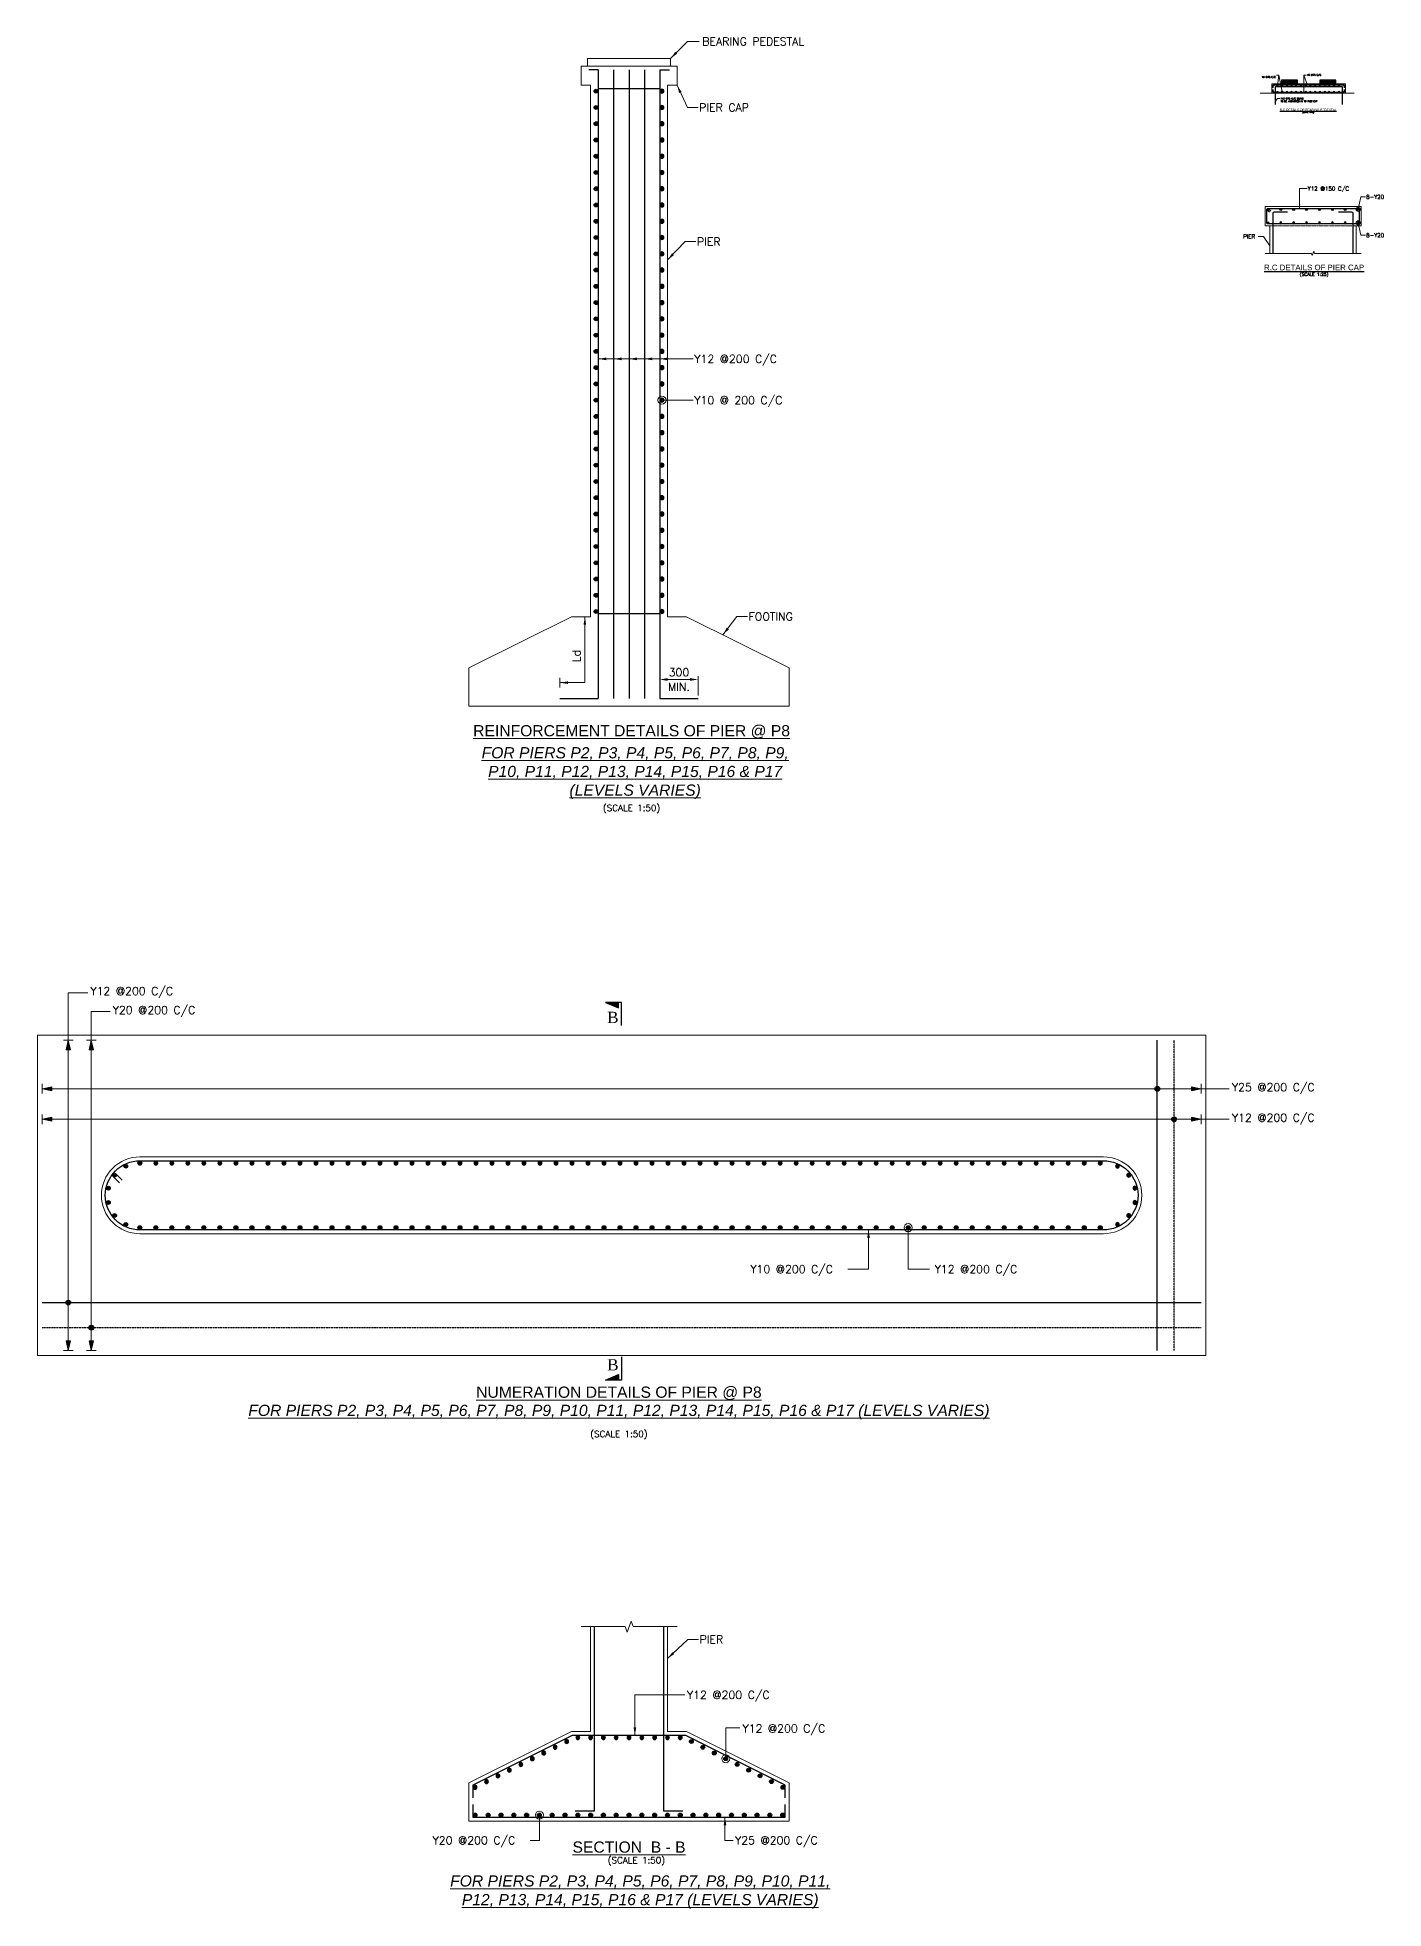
# Model space of a CAD drawing. Extents: x 2542500 to 2835796, y -294794 to -159040.
# Drawn here: x 2598516 to 2619542, y -294274 to -265047 of the extents above; entities that cross this region are included whole.
import ezdxf
from ezdxf.enums import TextEntityAlignment as Align

# ---------------------------------------------------------------- set-up
doc = ezdxf.new("R2010")
doc.units = 0
doc.header["$LTSCALE"] = 8
doc.header["$MEASUREMENT"] = 0
doc.header["$PDMODE"] = 35
doc.linetypes.add('DASHED', pattern=[0.75, 0.5, -0.25])
doc.linetypes.add('HIDDEN', pattern=[0.375, 0.25, -0.125])
doc.layers.get('DEFPOINTS').update_dxf_attribs({"linetype": 'CONTINUOUS'})
for name, color, linetype in [('BASE PLATE', 6, 'CONTINUOUS'), ('REINF', 1, 'CONTINUOUS'), ('TEXT M', 1, 'CONTINUOUS')]:
    doc.layers.add(name, color=color, linetype=linetype)
for name, color, linetype, lineweight in [('CON-2', 1, 'CONTINUOUS', 30), ('DASHED', 183, 'HIDDEN', 9), ('DIMENSION', 8, 'CONTINUOUS', 18), ('HATCH SOLID', 253, 'CONTINUOUS', 5), ('P.C.C', 105, 'CONTINUOUS', 9), ('R_DIMENSION', 8, 'CONTINUOUS', 15), ('R_HATCH SOLID', 253, 'CONTINUOUS', 5), ('R_REINF-1', 1, 'CONTINUOUS', 30), ('R_TABLE', 3, 'CONTINUOUS', 13), ('R_TEXT G', 7, 'CONTINUOUS', 18), ('R_THIN', 35, 'CONTINUOUS', 9), ('SEC MARK', 1, 'CONTINUOUS', 25), ('TEXT', 4, 'CONTINUOUS', 15), ('TEXT G', 7, 'CONTINUOUS', 18)]:
    doc.layers.add(name, color=color, linetype=linetype, lineweight=lineweight)
doc.styles.add('ARIEL', font='arial.ttf')
doc.styles.add('ROMANS', font='romans.shx')
doc.styles.add('TIMES NR', font='times.ttf')
doc.dimstyles.new('DIM-10', dxfattribs={"dimscale": 10, "dimtxt": 2.5, "dimasz": 2.5, "dimexe": 1, "dimexo": 1, "dimgap": 1, "dimtad": 1, "dimdec": 0, "dimzin": 0, "dimdsep": 46, "dimtxsty": 'ROMANS', "dimcen": 1, "dimclrd": 256, "dimclre": 256, "dimclrt": 7, "dimadec": 0, "dimazin": 0, "dimtfac": 1, "dimtdec": 0, "dimtofl": 0, "dimtmove": 0, "dimatfit": 3, "dimfxl": 1, "dimtolj": 1, "dimtzin": 0, "dimlwd": 9, "dimlwe": 5, "dimarcsym": 0})
doc.dimstyles.new('DIM-25', dxfattribs={"dimscale": 25, "dimtxt": 2.5, "dimasz": 2.5, "dimexe": 1, "dimexo": 1, "dimgap": 1, "dimtad": 1, "dimdec": 0, "dimzin": 0, "dimdsep": 46, "dimtxsty": 'ROMANS', "dimcen": 1, "dimclrd": 256, "dimclre": 256, "dimclrt": 7, "dimadec": 0, "dimazin": 0, "dimtfac": 1, "dimtdec": 0, "dimtofl": 0, "dimtmove": 0, "dimatfit": 3, "dimfxl": 1, "dimtolj": 1, "dimtzin": 0, "dimlwd": 9, "dimlwe": 5, "dimarcsym": 0})
doc.dimstyles.new('DIM-50', dxfattribs={"dimscale": 50, "dimtxt": 2.5, "dimasz": 2.5, "dimexe": 1, "dimexo": 1, "dimgap": 1, "dimtad": 1, "dimdec": 0, "dimzin": 0, "dimdsep": 46, "dimtxsty": 'ROMANS', "dimcen": 1, "dimclrd": 256, "dimclre": 256, "dimclrt": 7, "dimadec": 0, "dimazin": 0, "dimtfac": 1, "dimtdec": 0, "dimtofl": 0, "dimtmove": 0, "dimatfit": 3, "dimfxl": 1, "dimtolj": 1, "dimtzin": 0, "dimlwd": 9, "dimlwe": 5, "dimarcsym": 0})

# ---------------------------------------------------------------- blocks, each defined once
blk = doc.blocks.new('A$C6F2721C1')
at = {"layer": 'HATCH SOLID'}
blk.add_hatch(color=256, dxfattribs=at).paths.add_polyline_path([(188, 100), (362, 100), (362, 500)])
at = {"layer": 'SEC MARK'}
blk.add_lwpolyline([(-362, 0), (362, 0), (362, 500), (188, 100), (362, 100)], dxfattribs=at)
at = {"layer": 'SEC MARK', "style": 'TIMES NR'}
blk.add_attdef('SECTEXT', text='', height=350, dxfattribs=at).set_placement((-104, 275), align=Align.MIDDLE_CENTER)
blk = doc.blocks.new('A$C7CBD51FD')
at = {"layer": 'CON-2'}
h = blk.add_hatch(color=222, dxfattribs=at)
edge = h.paths.add_edge_path()
edge.add_arc((0, 0), 30, 0, 360)
at = {"layer": 'CON-2', "color": 222}
blk.add_circle((0, 0), 30, dxfattribs=at)
blk = doc.blocks.new('A$C390642EB')
at = {"layer": 'R_HATCH SOLID'}
h = blk.add_hatch(color=256, dxfattribs=at)
h.dxf.hatch_style = 1
h.paths.add_polyline_path([(0, 0), (150, 32.5), (150, 0), (150, -32.5)])
at = {"layer": 'R_DIMENSION'}
blk.add_lwpolyline([(0, 75), (0, 0), (150, 32.5), (150, 0), (150, -32.5), (0, 0), (0, -75)], dxfattribs=at)
blk = doc.blocks.new('*D158')
at = {"layer": 'DEFPOINTS', "color": 0}
for p in [(2608836, -275076), (2608236, -275375), (2608836, -275375)]:
    blk.add_point(p, dxfattribs=at)
at = {"layer": 'R_DIMENSION', "lineweight": 5}
for p, q in [((2608236, -275325), (2608236, -275026)), ((2608836, -275325), (2608836, -275026))]:
    blk.add_line(p, q, dxfattribs=at)
at = {"layer": 'R_DIMENSION', "lineweight": 9}
blk.add_line((2608361, -275076), (2608711, -275076), dxfattribs=at)
at = {"layer": 'R_DIMENSION'}
for points in [[(2608361, -275055), (2608361, -275097), (2608236, -275076)], [(2608711, -275055), (2608711, -275097), (2608836, -275076)]]:
    blk.add_solid(points, dxfattribs=at)
at = {"layer": 'R_DIMENSION', "color": 7, "char_height": 125, "attachment_point": 5, "style": 'ROMANS'}
for s, insert in [('\\A1;300', (2608536, -274964)), ('\\A1;MIN.', (2608536, -275189))]:
    blk.add_mtext(s, dxfattribs=dict(at, insert=insert))

msp = doc.modelspace()

# ---------------------------------------------------------------- linework, layer by layer
at = {"layer": 'BASE PLATE'}
for points in [[(2617948.3, -265779), (2618198.3, -265779), (2618198.3, -265716), (2617948.3, -265716)], [(2618548.3, -265779), (2618798.3, -265779), (2618798.3, -265716), (2618548.3, -265716)]]:
    msp.add_lwpolyline(points, close=True, dxfattribs=at)
at = {"layer": 'CON-2'}
for p, q in [((2607276.4, -265555.1), (2607126.4, -265555.1)), ((2607276.4, -265555.1), (2607276.4, -275375.1)), ((2607516.4, -265555.1), (2607516.4, -275375.1)), ((2607756.4, -265555.1), (2607756.4, -275375.1)), ((2607996.4, -265555.1), (2607996.4, -275375.1)), ((2608236.4, -265555.1), (2608236.4, -275375.1)), ((2608236.4, -265555.1), (2608386.4, -265555.1)), ((2607276.4, -265845.1), (2608236.4, -265845.1)), ((2607276.4, -274045.1), (2608236.4, -274045.1)), ((2606676.4, -275375.1), (2607276.4, -275375.1)), ((2608236.4, -275375.1), (2608836.4, -275375.1)), ((2616007.9, -285558.4), (2616007.9, -280708.4)), ((2598591.2, -284808.7), (2616691.2, -284808.7)), ((2606870.5, -291568.3), (2605316.4, -292345.4)), ((2608642.2, -291568.3), (2606870.5, -291568.3)), ((2610196.4, -292345.4), (2608642.2, -291568.3)), ((2605316.4, -292345.4), (2605316.4, -292546.9)), ((2610196.4, -292546.9), (2610196.4, -292345.4)), ((2605316.4, -292646.9), (2605316.4, -292848.3)), ((2605316.4, -292848.3), (2610196.4, -292848.3)), ((2610196.4, -292848.3), (2610196.4, -292646.9))]:
    msp.add_line(p, q, dxfattribs=at)
at = {"layer": 'CON-2', "linetype": 'DASHED'}
for p, q in [((2616269.4, -285558.4), (2616269.4, -280708.4)), ((2598591.2, -285200.1), (2616691.2, -285200.1))]:
    msp.add_line(p, q, dxfattribs=at)
at = {"layer": 'CON-2', "flags": 128}
for points in [[(2618933.5, -265832.5), (2618933.5, -265794), (2617813.5, -265794), (2617813.5, -265832.5)], [(2617813.5, -265862.5), (2617813.5, -265901), (2618933.5, -265901), (2618933.5, -265862.5)], [(2618898.5, -266094.5), (2618898.5, -265819.5), (2617848.5, -265819.5), (2617848.5, -266094.5)], [(2606916.4, -292748.3), (2607216.4, -292748.3), (2607216.4, -289869.2)], [(2608296.4, -289869.2), (2608296.4, -292748.3), (2608596.4, -292748.3)]]:
    msp.add_lwpolyline(points, dxfattribs=at)
msp.add_lwpolyline([(2617734.6, -267718.1), (2619144.6, -267718.1, -0.4142136), (2619159.6, -267733.1), (2619159.6, -267943.1, -0.4142136), (2619144.6, -267958.1), (2617734.6, -267958.1, -0.4142136), (2617719.6, -267943.1), (2617719.6, -267733.1, -0.4142136)], format="xyb", close=True, dxfattribs=at)
at = {"layer": 'CON-2'}
for points in [[(2617759.3, -267779), (2617724, -267743.7, -0.4142136), (2617724, -267722.5), (2617724, -267722.5, -0.4142136), (2617745.2, -267722.5), (2617780.5, -267757.8)], [(2599799.2, -282938.8), (2599700.2, -282839.8, -0.4142136), (2599700.2, -282797.4), (2599700.2, -282797.4, -0.4142136), (2599742.6, -282797.4), (2599841.6, -282896.4)]]:
    msp.add_lwpolyline(points, format="xyb", dxfattribs=at)
at = {"layer": 'CON-2', "flags": 128}
for points in [[(2617819.6, -268421.5), (2617819.6, -267788.1, -0.4142136), (2617834.6, -267773.1), (2618039.6, -267773.1)], [(2618839.6, -267773.1), (2619044.6, -267773.1, -0.4142136), (2619059.6, -267788.1), (2619059.6, -268421.5)]]:
    msp.add_lwpolyline(points, format="xyb", dxfattribs=at)
at = {"layer": 'CON-2'}
msp.add_lwpolyline([(2600116.2, -282593.4), (2615166.2, -282593.4, -0.4142136), (2615706.2, -283133.4, -0.4142136), (2615166.2, -283673.4), (2600116.2, -283673.4, -0.4142136), (2599576.2, -283133.4, -0.4142136)], format="xyb", close=True, dxfattribs=at)
at = {"layer": 'DASHED', "linetype": 'HIDDEN'}
msp.add_line((2617764.6, -267988.1), (2619114.6, -267988.1), dxfattribs=at)
at = {"layer": 'P.C.C'}
msp.add_line((2617614.7, -265916), (2619082.5, -265916), dxfattribs=at)
for points in [[(2607106.4, -265375.1), (2608406.4, -265375.1), (2608406.4, -265495.1), (2607106.4, -265495.1)], [(2608356.4, -265795.1), (2608506.4, -265795.1), (2608506.4, -265495.1), (2607006.4, -265495.1), (2607006.4, -265795.1), (2607156.4, -265795.1), (2607156.4, -274095.1), (2606856.4, -274095.1), (2605256.4, -274895.1), (2605256.4, -275495.1), (2610256.4, -275495.1), (2610256.4, -274895.1), (2608656.4, -274095.1), (2608356.4, -274095.1)], [(2598516.2, -280633.4), (2616766.2, -280633.4), (2616766.2, -285633.4), (2598516.2, -285633.4)]]:
    msp.add_lwpolyline(points, close=True, dxfattribs=at)
at = {"layer": 'P.C.C', "flags": 128}
for points in [[(2607106.4, -265495.1), (2607806.4, -265495.1)], [(2617798.5, -265773), (2617798.5, -265916), (2618948.5, -265916), (2618948.5, -265773), (2618804.8, -265773)], [(2618542.3, -265773), (2618204.8, -265773), (2618198.3, -265779), (2617948.3, -265779), (2617942.3, -265773), (2617798.5, -265773)], [(2618204.8, -265773), (2618198.3, -265779), (2617948.3, -265779), (2617942.3, -265773)], [(2618542.3, -265773), (2618548.8, -265779), (2618798.8, -265779), (2618804.8, -265773)], [(2617764.6, -268421.5), (2617764.6, -267988.1), (2617689.6, -267988.1), (2617689.6, -267988.1), (2617689.6, -267688.1), (2619189.6, -267688.1), (2619189.6, -267988.1), (2619189.6, -267988.1), (2619114.6, -267988.1), (2619114.6, -268421.5)], [(2617689.6, -268421.5), (2618414.6, -268421.5), (2618427.1, -268455.8), (2618452.1, -268387.1), (2618464.6, -268421.5), (2619189.6, -268421.5)], [(2607156.4, -289869.2), (2607156.4, -291508.3), (2606856.4, -291508.3), (2605256.4, -292308.3), (2605256.4, -292908.3), (2610256.4, -292908.3), (2610256.4, -292308.3), (2608656.4, -291508.3), (2608356.4, -291508.3), (2608356.4, -289869.2)]]:
    msp.add_lwpolyline(points, dxfattribs=at)
at = {"layer": 'P.C.C'}
msp.add_lwpolyline([(2600116.2, -282533.4), (2615166.2, -282533.4, -0.4142136), (2615766.2, -283133.4), (2615766.2, -283133.4, -0.4142136), (2615166.2, -283733.4), (2600116.2, -283733.4, -0.4142136), (2599516.2, -283133.4), (2599516.2, -283133.4, -0.4142136)], format="xyb", close=True, dxfattribs=at)
msp.add_lwpolyline([(2607006.4, -289869.2), (2607693.9, -289869.2), (2607725.1, -289955), (2607787.6, -289783.3), (2607818.9, -289869.2), (2608506.4, -289869.2)], dxfattribs=at)
at = {"layer": 'R_DIMENSION'}
msp.add_line((2606676.4, -275200.6), (2606676.4, -275050.6), dxfattribs=at)
at = {"layer": 'R_HATCH SOLID', "flags": 128}
for points in [[(2617954.3, -265723), (2617954.3, -265720), (2618192.3, -265720), (2618192.3, -265723)], [(2617954.3, -265733), (2618192.3, -265733), (2618192.3, -265736), (2617954.3, -265736)], [(2618192.3, -265772), (2618192.3, -265775), (2617954.3, -265775), (2617954.3, -265772)], [(2618554.3, -265723), (2618554.3, -265720), (2618792.3, -265720), (2618792.3, -265723)], [(2618554.3, -265733), (2618792.3, -265733), (2618792.3, -265736), (2618554.3, -265736)], [(2618792.3, -265772), (2618792.3, -265775), (2618554.3, -265775), (2618554.3, -265772)]]:
    msp.add_lwpolyline(points, close=True, dxfattribs=at)
for points in [[(2618192.3, -265746), (2618192.3, -265749), (2617954.3, -265749), (2617954.3, -265746), (2618192.3, -265746)], [(2618192.3, -265759), (2618192.3, -265762), (2617954.3, -265762), (2617954.3, -265759), (2618192.3, -265759)], [(2618792.3, -265746), (2618792.3, -265749), (2618554.3, -265749), (2618554.3, -265746), (2618792.3, -265746)], [(2618792.3, -265759), (2618792.3, -265762), (2618554.3, -265762), (2618554.3, -265759), (2618792.3, -265759)]]:
    msp.add_lwpolyline(points, dxfattribs=at)
at = {"layer": 'R_THIN'}
for p, q in [((2598591.2, -281469.4), (2617132.3, -281469.4)), ((2598591.2, -281945.1), (2617132.3, -281945.1))]:
    msp.add_line(p, q, dxfattribs=at)
at = {"layer": 'R_THIN', "flags": 128}
for points in [[(2598998.5, -285558.4), (2598998.5, -279968.1), (2599304, -279968.1)], [(2599357.6, -285558.4), (2599357.6, -280264.5), (2599651.3, -280264.5)]]:
    msp.add_lwpolyline(points, dxfattribs=at)
at = {"layer": 'REINF', "color": 0, "lineweight": 13}
msp.add_line((2617798.5, -265916), (2618948.5, -265916), dxfattribs=at)

# ---------------------------------------------------------------- block references
at = {"layer": 'CON-2'}
for p, rotation in [((2607241.4, -265887.1), 270), ((2607241.4, -266141.1), 270), ((2607241.4, -266395.1), 270), ((2607241.4, -266649.1), 270), ((2607241.4, -266903.1), 270), ((2607241.4, -267157.1), 270), ((2607241.4, -267411.1), 270), ((2607241.4, -267665.1), 270), ((2607241.4, -267919.1), 270), ((2607241.4, -268173.1), 270), ((2607241.4, -268427.1), 270), ((2607241.4, -268681.1), 270), ((2607241.4, -268935.1), 270), ((2607241.4, -269189.1), 270), ((2607241.4, -269443.1), 270), ((2607241.4, -269697.1), 270), ((2607241.4, -269951.1), 270), ((2607241.4, -270205.1), 270), ((2607241.4, -270459.1), 270), ((2607241.4, -270713.1), 270), ((2607241.4, -270967.1), 270), ((2607241.4, -271221.1), 270), ((2607241.4, -271475.1), 270), ((2607241.4, -271729.1), 270), ((2607241.4, -271983.1), 270), ((2607241.4, -272237.1), 270), ((2607241.4, -272491.1), 270), ((2607241.4, -272745.1), 270), ((2607241.4, -272999.1), 270), ((2607241.4, -273253.1), 270), ((2607241.4, -273507.1), 270), ((2607241.4, -273761.1), 270), ((2607241.4, -274015.1), 270), ((2600116.2, -282628.4), 180), ((2600116.2, -282628.4), 180), ((2599721.4, -282818.6), 231.4285714285714), ((2599897.1, -282678.4), 205.7142857142858), ((2599623.9, -283021.1), 257.1428571428571), ((2599623.9, -283245.8), 282.8571428571428), ((2599721.4, -283448.3), 308.5714285714286), ((2599897.1, -283588.4), 334.2857142857143), ((2608730.3, -291664.9), 90.00000000000001), ((2608909.2, -291754.3), 90.00000000000001), ((2609088, -291843.8), 90.00000000000001), ((2609266.9, -291933.2), 90.00000000000001), ((2609445.8, -292022.7), 90.00000000000001), ((2609624.7, -292112.1), 90.00000000000001), ((2609803.6, -292201.5), 90.00000000000001), ((2609982.5, -292291), 90.00000000000001), ((2610161.4, -292380.4), 90.00000000000001), ((2605351.4, -292813.3), 270), ((2605556.4, -292813.3), 270), ((2605756.4, -292813.3), 270), ((2605956.4, -292813.3), 270), ((2606156.4, -292813.3), 270), ((2606356.4, -292813.3), 270), ((2606556.4, -292813.3), 270), ((2606756.4, -292813.3), 270), ((2606956.4, -292813.3), 270), ((2607156.4, -292813.3), 270), ((2607356.4, -292813.3), 270), ((2607556.4, -292813.3), 270), ((2607756.4, -292813.3), 270), ((2607956.4, -292813.3), 270), ((2608156.4, -292813.3), 270), ((2608356.4, -292813.3), 270), ((2608556.4, -292813.3), 270), ((2608756.4, -292813.3), 270), ((2608956.4, -292813.3), 270), ((2609156.4, -292813.3), 270), ((2609356.4, -292813.3), 270), ((2609556.4, -292813.3), 270), ((2609756.4, -292813.3), 270), ((2609956.4, -292813.3), 270), ((2610156.4, -292813.3), 270)]:
    msp.add_blockref('A$C7CBD51FD', p, dxfattribs=dict(at, rotation=rotation))
at = {"layer": 'CON-2', "xscale": -1}
for p, rotation in [((2608271.4, -265887.1), 90), ((2608271.4, -266141.1), 90), ((2608271.4, -266395.1), 90), ((2608271.4, -266649.1), 90), ((2608271.4, -266903.1), 90), ((2608271.4, -267157.1), 90), ((2608271.4, -267411.1), 90), ((2608271.4, -267665.1), 90), ((2608271.4, -267919.1), 90), ((2608271.4, -268173.1), 90), ((2608271.4, -268427.1), 90), ((2608271.4, -268681.1), 90), ((2608271.4, -268935.1), 90), ((2608271.4, -269189.1), 90), ((2608271.4, -269443.1), 90), ((2608271.4, -269697.1), 90), ((2608271.4, -269951.1), 90), ((2608271.4, -270205.1), 90), ((2608271.4, -270459.1), 90), ((2608271.4, -270713.1), 90), ((2608271.4, -270967.1), 90), ((2608271.4, -271221.1), 90), ((2608271.4, -271475.1), 90), ((2608271.4, -271729.1), 90), ((2608271.4, -271983.1), 90), ((2608271.4, -272237.1), 90), ((2608271.4, -272491.1), 90), ((2608271.4, -272745.1), 90), ((2608271.4, -272999.1), 90), ((2608271.4, -273253.1), 90), ((2608271.4, -273507.1), 90), ((2608271.4, -273761.1), 90), ((2608271.4, -274015.1), 90), ((2600116.2, -282628.4), 180), ((2600366.2, -282628.4), 180), ((2600616.2, -282628.4), 180), ((2600866.2, -282628.4), 180), ((2601116.2, -282628.4), 180), ((2601366.2, -282628.4), 180), ((2601616.2, -282628.4), 180), ((2601866.2, -282628.4), 180), ((2602116.2, -282628.4), 180), ((2602366.2, -282628.4), 180), ((2602616.2, -282628.4), 180), ((2602866.2, -282628.4), 180), ((2603116.2, -282628.4), 180), ((2603366.2, -282628.4), 180), ((2603616.2, -282628.4), 180), ((2603866.2, -282628.4), 180), ((2604116.2, -282628.4), 180), ((2604366.2, -282628.4), 180), ((2604616.2, -282628.4), 180), ((2604866.2, -282628.4), 180), ((2605116.2, -282628.4), 180), ((2605366.2, -282628.4), 180), ((2605616.2, -282628.4), 180), ((2605866.2, -282628.4), 180), ((2606116.2, -282628.4), 180), ((2606366.2, -282628.4), 180), ((2606616.2, -282628.4), 180), ((2606866.2, -282628.4), 180), ((2607116.2, -282628.4), 180), ((2607366.2, -282628.4), 180), ((2607616.2, -282628.4), 180), ((2607866.2, -282628.4), 180), ((2608116.2, -282628.4), 180), ((2608366.2, -282628.4), 180), ((2608616.2, -282628.4), 180), ((2608866.2, -282628.4), 180), ((2609116.2, -282628.4), 180), ((2609366.2, -282628.4), 180), ((2609616.2, -282628.4), 180), ((2609866.2, -282628.4), 180), ((2610116.2, -282628.4), 180), ((2610366.2, -282628.4), 180), ((2610616.2, -282628.4), 180), ((2610866.2, -282628.4), 180), ((2611116.2, -282628.4), 180), ((2611366.2, -282628.4), 180), ((2611616.2, -282628.4), 180), ((2611866.2, -282628.4), 180), ((2612116.2, -282628.4), 180), ((2612366.2, -282628.4), 180), ((2612616.2, -282628.4), 180), ((2612866.2, -282628.4), 180), ((2613116.2, -282628.4), 180), ((2613366.2, -282628.4), 180), ((2613616.2, -282628.4), 180), ((2613866.2, -282628.4), 180), ((2614116.2, -282628.4), 180), ((2614366.2, -282628.4), 180), ((2614616.2, -282628.4), 180), ((2614866.2, -282628.4), 180), ((2615116.2, -282628.4), 180), ((2615385.4, -282678.4), 154.2857142857143), ((2615561.1, -282818.6), 128.5714285714286), ((2615658.6, -283021.1), 102.8571428571429), ((2615658.6, -283245.8), 77.1428571428571), ((2615561.1, -283448.3), 51.4285714285714), ((2615385.4, -283588.4), 25.7142857142857), ((2606782.4, -291664.9), 270), ((2606956.4, -291603.3), 270), ((2607156.4, -291603.3), 270), ((2607356.4, -291603.3), 270), ((2607556.4, -291603.3), 270), ((2607756.4, -291603.3), 270), ((2607956.4, -291603.3), 270), ((2608156.4, -291603.3), 270), ((2608356.4, -291603.3), 270), ((2608556.4, -291603.3), 270), ((2606245.8, -291933.2), 270), ((2606424.7, -291843.8), 270), ((2606603.6, -291754.3), 270), ((2605530.2, -292291), 270), ((2605709.1, -292201.5), 270), ((2605888, -292112.1), 270), ((2606066.9, -292022.7), 270), ((2605351.4, -292380.4), 270)]:
    msp.add_blockref('A$C7CBD51FD', p, dxfattribs=dict(at, rotation=rotation))
at = {"layer": 'CON-2'}
for p, xscale, yscale, zscale in [((2617819.5, -265800), 0.2, 0.2, 0.2), ((2617882.5, -265800), -0.2, 0.2, 0.2), ((2617957.5, -265800), -0.2, 0.2, 0.2), ((2618032.5, -265800), -0.2, 0.2, 0.2), ((2618102.5, -265800), -0.2, 0.2, 0.2), ((2618177.5, -265800), -0.2, 0.2, 0.2), ((2618252.5, -265800), -0.2, 0.2, 0.2), ((2618327.5, -265800), -0.2, 0.2, 0.2), ((2618397.5, -265800), -0.2, 0.2, 0.2), ((2618472.5, -265800), -0.2, 0.2, 0.2), ((2618547.5, -265800), -0.2, 0.2, 0.2), ((2618622.5, -265800), -0.2, 0.2, 0.2), ((2618692.5, -265800), -0.2, 0.2, 0.2), ((2618767.5, -265800), -0.2, 0.2, 0.2), ((2618842.5, -265800), -0.2, 0.2, 0.2), ((2618927.5, -265800), -0.2, 0.2, 0.2), ((2617734.6, -267943.1), 0.5, 0.5, 0.5), ((2617936, -267943.1), -0.5, 0.5, 0.5), ((2618137.4, -267943.1), -0.5, 0.5, 0.5), ((2618338.9, -267943.1), -0.5, 0.5, 0.5), ((2618540.3, -267943.1), -0.5, 0.5, 0.5), ((2618741.7, -267943.1), -0.5, 0.5, 0.5), ((2618943.2, -267943.1), -0.5, 0.5, 0.5), ((2619144.6, -267943.1), -0.5, 0.5, 0.5)]:
    msp.add_blockref('A$C7CBD51FD', p, dxfattribs=dict(at, xscale=xscale, yscale=yscale, zscale=zscale))
at = {"layer": 'CON-2', "rotation": 180}
for p, xscale, yscale, zscale in [((2617819.5, -265895), -0.2, 0.2, 0.2), ((2617882.5, -265895), 0.2, 0.2, 0.2), ((2617957.5, -265895), 0.2, 0.2, 0.2), ((2618032.5, -265895), 0.2, 0.2, 0.2), ((2618102.5, -265895), 0.2, 0.2, 0.2), ((2618177.5, -265895), 0.2, 0.2, 0.2), ((2618252.5, -265895), 0.2, 0.2, 0.2), ((2618327.5, -265895), 0.2, 0.2, 0.2), ((2618397.5, -265895), 0.2, 0.2, 0.2), ((2618472.5, -265895), 0.2, 0.2, 0.2), ((2618547.5, -265895), 0.2, 0.2, 0.2), ((2618622.5, -265895), 0.2, 0.2, 0.2), ((2618692.5, -265895), 0.2, 0.2, 0.2), ((2618767.5, -265895), 0.2, 0.2, 0.2), ((2618842.5, -265895), 0.2, 0.2, 0.2), ((2618927.5, -265895), 0.2, 0.2, 0.2), ((2617734.6, -267733.1), -0.5, 0.5, 0.5), ((2617936, -267733.1), 0.5, 0.5, 0.5), ((2618137.4, -267733.1), 0.5, 0.5, 0.5), ((2618338.9, -267733.1), 0.5, 0.5, 0.5), ((2618540.3, -267733.1), 0.5, 0.5, 0.5), ((2618741.7, -267733.1), 0.5, 0.5, 0.5), ((2618943.2, -267733.1), 0.5, 0.5, 0.5), ((2619144.6, -267733.1), 0.5, 0.5, 0.5)]:
    msp.add_blockref('A$C7CBD51FD', p, dxfattribs=dict(at, xscale=xscale, yscale=yscale, zscale=zscale))
at = {"layer": 'CON-2'}
for p in [(2600116.2, -283638.4), (2600366.2, -283638.4), (2600616.2, -283638.4), (2600866.2, -283638.4), (2601116.2, -283638.4), (2601366.2, -283638.4), (2601616.2, -283638.4), (2601866.2, -283638.4), (2602116.2, -283638.4), (2602366.2, -283638.4), (2602616.2, -283638.4), (2602866.2, -283638.4), (2603116.2, -283638.4), (2603366.2, -283638.4), (2603616.2, -283638.4), (2603866.2, -283638.4), (2604116.2, -283638.4), (2604366.2, -283638.4), (2604616.2, -283638.4), (2604866.2, -283638.4), (2605116.2, -283638.4), (2605366.2, -283638.4), (2605616.2, -283638.4), (2605866.2, -283638.4), (2606116.2, -283638.4), (2606366.2, -283638.4), (2606616.2, -283638.4), (2606866.2, -283638.4), (2607116.2, -283638.4), (2607366.2, -283638.4), (2607616.2, -283638.4), (2607866.2, -283638.4), (2608116.2, -283638.4), (2608366.2, -283638.4), (2608616.2, -283638.4), (2608866.2, -283638.4), (2609116.2, -283638.4), (2609366.2, -283638.4), (2609616.2, -283638.4), (2609866.2, -283638.4), (2610116.2, -283638.4), (2610366.2, -283638.4), (2610616.2, -283638.4), (2610866.2, -283638.4), (2611116.2, -283638.4), (2611366.2, -283638.4), (2611616.2, -283638.4), (2611866.2, -283638.4), (2612116.2, -283638.4), (2612366.2, -283638.4), (2612616.2, -283638.4), (2612866.2, -283638.4), (2613116.2, -283638.4), (2613366.2, -283638.4), (2613616.2, -283638.4), (2613866.2, -283638.4), (2614116.2, -283638.4), (2614366.2, -283638.4), (2614616.2, -283638.4), (2614866.2, -283638.4), (2615116.2, -283638.4)]:
    msp.add_blockref('A$C7CBD51FD', p, dxfattribs=at)
at = {"layer": 'HATCH SOLID'}
ref = msp.add_blockref('A$C6F2721C1', (2607641.2, -280301), dxfattribs=dict(at, xscale=0.5, yscale=0.5, zscale=0.5, rotation=90))
ref.add_attrib('SECTEXT', 'B', dxfattribs={"layer": 'SEC MARK', "height": 175, "style": 'TIMES NR'}).set_placement((2607504.3, -280354.5), align=Align.MIDDLE_CENTER)
ref = msp.add_blockref('A$C6F2721C1', (2607641.2, -285837.8), dxfattribs=dict(at, xscale=-0.5, yscale=0.5, zscale=0.5, rotation=90))
ref.add_attrib('SECTEXT', 'B', dxfattribs={"layer": 'SEC MARK', "height": 175, "style": 'TIMES NR'}).set_placement((2607504.3, -285780.5), align=Align.MIDDLE_CENTER)
at = {"layer": 'R_REINF-1', "xscale": 1.25, "yscale": 1.25, "zscale": 1.25, "rotation": 180}
for p in [(2616007.9, -281469.4), (2616269.4, -281945.1), (2598998.5, -284808.7), (2599357.6, -285200.1)]:
    msp.add_blockref('A$C7CBD51FD', p, dxfattribs=at)
at = {"layer": 'R_TABLE', "rotation": 270}
for p in [(2598998.5, -280708.4), (2599357.6, -280708.4)]:
    msp.add_blockref('A$C390642EB', p, dxfattribs=at)
at = {"layer": 'R_TABLE'}
for p in [(2598591.2, -281469.4), (2598591.2, -281945.1)]:
    msp.add_blockref('A$C390642EB', p, dxfattribs=at)
at = {"layer": 'R_TABLE', "xscale": -1}
for p in [(2616691.2, -281469.4), (2616691.2, -281945.1)]:
    msp.add_blockref('A$C390642EB', p, dxfattribs=at)
at = {"layer": 'R_TABLE', "xscale": -1, "rotation": 270}
for p in [(2598998.5, -285558.4), (2599357.6, -285558.4)]:
    msp.add_blockref('A$C390642EB', p, dxfattribs=at)

# ---------------------------------------------------------------- texts
at = {"layer": 'R_TEXT G', "style": 'ROMANS'}
for s, p in [('PIER CAP', (2608851.8, -266204.5)), ('PIER', (2608816.8, -268299.7)), ('Y12 @200 C/C', (2608775.6, -270131.6)), ('Y10 @ 200 C/C', (2608775.6, -270776.3)), ('FOOTING', (2609623.9, -274156.2)), ('Y10 @200 C/C', (2609651.4, -284349.2)), ('Y12 @200 C/C', (2612530.1, -284349.2)), ('PIER', (2608857.5, -290133.2)), ('Y12 @200 C/C', (2608660.8, -290998.8)), ('Y12 @200 C/C', (2609529.2, -291523.6)), ('Y20 @200 C/C', (2604688.4, -293271.4)), ('Y25 @200 C/C', (2609413, -293271.4))]:
    msp.add_text(s, height=125, dxfattribs=at).set_placement(p)
msp.add_text('Ld', height=125, rotation=90, dxfattribs=at).set_placement((2606998.1, -274806.7))
at = {"layer": 'R_TEXT G', "char_height": 125, "attachment_point": 1, "style": 'ROMANS'}
for s, insert, width in [('BEARING PEDESTAL  ', (2608900.5, -265047.2), 1767.857), ('Y12 @200 C/C ', (2599344.7, -279880.8), 2000), ('Y20 @200 C/C ', (2599692, -280177.3), 2000), ('Y25 @200 C/C ', (2617173.1, -281382.1), 2000), ('Y12 @200 C/C ', (2617173.1, -281857.9), 2000)]:
    msp.add_mtext(s, dxfattribs=dict(at, insert=insert, width=width))
at = {"layer": 'TEXT', "color": 1, "lineweight": 13, "char_height": 175, "attachment_point": 8, "style": 'ARIEL'}
for s, insert, width in [('\\pt3500;{\\LREINFORCEMENT DETAILS OF PIER @ P8}', (2607796.5, -275998.9), 4955.339), ('{\\fArial|b0|i1|c0|p34;\\LFOR PIERS P2, P3, P4, P5, P6, P7, P8, P9, P10, P11, P12, P13, P14, P15, P16 & P17 (LEVELS VARIES)}', (2607852.2, -276944.3), 5033.535), ('{\\LNUMERATION DETAILS OF PIER @ P8}', (2607598.7, -286330.8), 4955.339), ('{\\fArial|b0|i1|c0|p34;\\LFOR PIERS P2, P3, P4, P5, P6, P7, P8, P9, P10, P11, P12, P13, P14, P15, P16 & P17 (LEVELS VARIES)}', (2607598.7, -286632.3), 13351.636), ('{\\LSECTION  B - B}', (2607756.4, -293403.4), 4955.339), ('{\\fArial|b0|i1|c0|p34;\\LFOR PIERS P2, P3, P4, P5, P6, P7, P8, P9, P10, P11, P12, P13, P14, P15, P16 & P17 (LEVELS VARIES)}', (2607931.2, -294274.2), 6450.889)]:
    msp.add_mtext(s, dxfattribs=dict(at, insert=insert, width=width))
at = {"layer": 'TEXT G', "style": 'ROMANS'}
for s, height, p in [('(SCALE 1:10)', 20, (2618364.2, -266206.3)), ('(SCALE 1:25)', 50, (2618456.2, -268722.6)), ('(SCALE 1:50)', 100, (2607796.5, -277032)), ('(SCALE 1:50)', 100, (2607598.7, -286810.2)), ('(SCALE 1:50)', 100, (2607871.1, -293468.6))]:
    msp.add_text(s, height=height, dxfattribs=at).set_placement(p, align=Align.TOP_CENTER)
for s, p in [('Y12 @150 C/C', (2618356.9, -267440.4)), ('8-Y20', (2619271.1, -267570.2)), ('PIER', (2617350.7, -268186.8)), ('8-Y20', (2619271.1, -268168.4))]:
    msp.add_text(s, height=62.5, dxfattribs=at).set_placement(p)
at = {"layer": 'TEXT G', "char_height": 25, "style": 'ROMANS'}
for s, insert, width, attachment_point in [('Y6 @75 C/C', (2617857.7, -265687.3), 353.571, 9), ('Y6 @75 C/C', (2618350.3, -265653), 353.571, 7), ('Y12 @75 C/C (B/W) \\PTO BE ANCHORED IN TO PIER CAP', (2617934.1, -266056.5), 824.591, 7)]:
    msp.add_mtext(s, dxfattribs=dict(at, insert=insert, width=width, attachment_point=attachment_point))
at = {"layer": 'TEXT M', "attachment_point": 8, "style": 'ARIEL'}
for s, insert, char_height, width in [('{\\LR.C DETAILS OF BEARING PEDESTAL}', (2618364.2, -266194.3), 35, 1132.649), ('{\\LR.C DETAILS OF PIER CAP}', (2618456.2, -268685.1), 87.5, 1958.314)]:
    msp.add_mtext(s, dxfattribs=dict(at, insert=insert, char_height=char_height, width=width))

# ---------------------------------------------------------------- dimensions: what is measured, and where the dimension line sits
at = {"layer": 'R_DIMENSION'}
dim = msp.add_linear_dim(base=(2608836.4, -275076.1), p1=(2608236.4, -275375.1), p2=(2608836.4, -275375.1), text='300\\XMIN.', dimstyle='DIM-50', dxfattribs=at)
dim.commit()
dim.dimension.update_dxf_attribs({"geometry": '*D158', "text_midpoint": (2608536.4, -275076.1)})

# ---------------------------------------------------------------- leaders
at = {"layer": 'DIMENSION'}
for points, dimstyle in [([(2617882.5, -265800), (2617906.8, -265638.1), (2617869.5, -265638.1)], 'DIM-10'), ([(2617957.5, -265895), (2617906.8, -265638.1), (2617869.5, -265638.1)], 'DIM-10'), ([(2619144.6, -267733.1), (2619184.7, -267538.1), (2619261.3, -267538.1)], 'DIM-25'), ([(2619144.6, -267943.1), (2619184.7, -268138), (2619261.3, -268138)], 'DIM-25')]:
    msp.add_leader(points, dimstyle=dimstyle, override={"dimldrblk": 'Origin'}, dxfattribs=at)
for points, dimstyle in [([(2618294.2, -265901), (2618294.2, -265635.1), (2618339.1, -265635.1)], 'DIM-10'), ([(2618354.1, -265794), (2618294.2, -265635.1), (2618339.1, -265635.1)], 'DIM-10'), ([(2617848.5, -266050.2), (2617886.5, -266001.4), (2617922.7, -266001.4)], 'DIM-10'), ([(2618230.4, -267718.7), (2618230.4, -267408.3), (2618347.1, -267408.3)], 'DIM-25'), ([(2617764.6, -268302.5), (2617667, -268154.6), (2617584.3, -268154.6)], 'DIM-25')]:
    msp.add_leader(points, dimstyle=dimstyle, dxfattribs=at)
at = {"layer": 'R_DIMENSION'}
for points, override in [([(2608406.4, -265375.1), (2608668.8, -265108.9), (2608852.2, -265108.9)], {"dimtad": 0}), ([(2608506.4, -265795.1), (2608668.8, -266141.3), (2608834.8, -266141.3)], {"dimtad": 0}), ([(2608356.4, -268523.1), (2608633.8, -268236.4), (2608799.8, -268236.4)], {"dimtad": 0}), ([(2607276.4, -270068.4), (2608758.6, -270068.4)], {"dimgap": 1, "dimtad": 0}), ([(2607516.4, -270068.4), (2608758.6, -270068.4)], {"dimgap": 1, "dimtad": 0}), ([(2607756.4, -270068.4), (2608758.6, -270068.4)], {"dimgap": 1, "dimtad": 0}), ([(2607996.4, -270068.4), (2608758.6, -270068.4)], {"dimgap": 1, "dimtad": 0}), ([(2608236.4, -270068.4), (2608758.6, -270068.4)], {"dimgap": 1, "dimtad": 0}), ([(2608271.4, -270713.1), (2608758.6, -270713.1)], {"dimtad": 0, "dimldrblk": 'Origin'}), ([(2609223.5, -274378.6), (2609440.9, -274093), (2609606.9, -274093)], {"dimtad": 0}), ([(2611496.7, -283673.4), (2611496.7, -284286.1), (2611175, -284286.1)], {"dimgap": 1, "dimtad": 0}), ([(2612116.2, -283638.4), (2612116.2, -284286.1), (2612448.5, -284286.1)], {"dimgap": 1, "dimtad": 0, "dimldrblk": 'Origin'}), ([(2608356.4, -290370.4), (2608674.5, -290070), (2608840.5, -290070)], {"dimtad": 0}), ([(2607848.4, -291568.3), (2607848.4, -290935.7), (2608628.1, -290935.7)], {"dimgap": 1, "dimtad": 0}), ([(2609266.9, -291933.2), (2609266.9, -291452.5), (2609486.6, -291452.5)], {"dimtad": 0, "dimldrblk": 'Origin'}), ([(2606356.4, -292813.3), (2606356.4, -293208.3), (2606212, -293208.3)], {"dimtad": 0, "dimldrblk": 'Origin'}), ([(2609255.2, -292848.3), (2609255.2, -293208.3), (2609380.4, -293208.3)], {"dimgap": 1, "dimtad": 0})]:
    msp.add_leader(points, dimstyle='DIM-50', override=override, dxfattribs=at)
for points in [[(2607066.8, -274095.1), (2607066.8, -275125.6), (2606676.4, -275125.6)], [(2606676.4, -275125.6), (2607066.8, -275125.6), (2607066.8, -274095.1)]]:
    msp.add_leader(points, dimstyle='DIM-50', dxfattribs=at)

doc.saveas('drawing.dxf')
